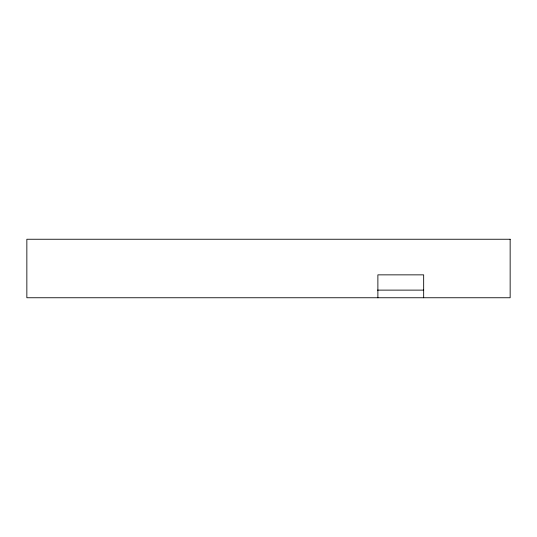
<?xml version="1.0" encoding="UTF-8"?>
<svg xmlns="http://www.w3.org/2000/svg" width="537" height="537" viewBox="0 0 537 537"><rect width="100%" height="100%" fill="white"/><g stroke="black" fill="none" stroke-linecap="round" stroke-linejoin="round"><path stroke-width="0.81" d="M377.531 290.121L423.666 290.121M423.666 297.753L423.666 274.857L377.88 274.857L377.88 297.753M510.15 239.247L26.85 239.247L26.85 297.753L510.15 297.753L510.15 239.247"/></g></svg>
